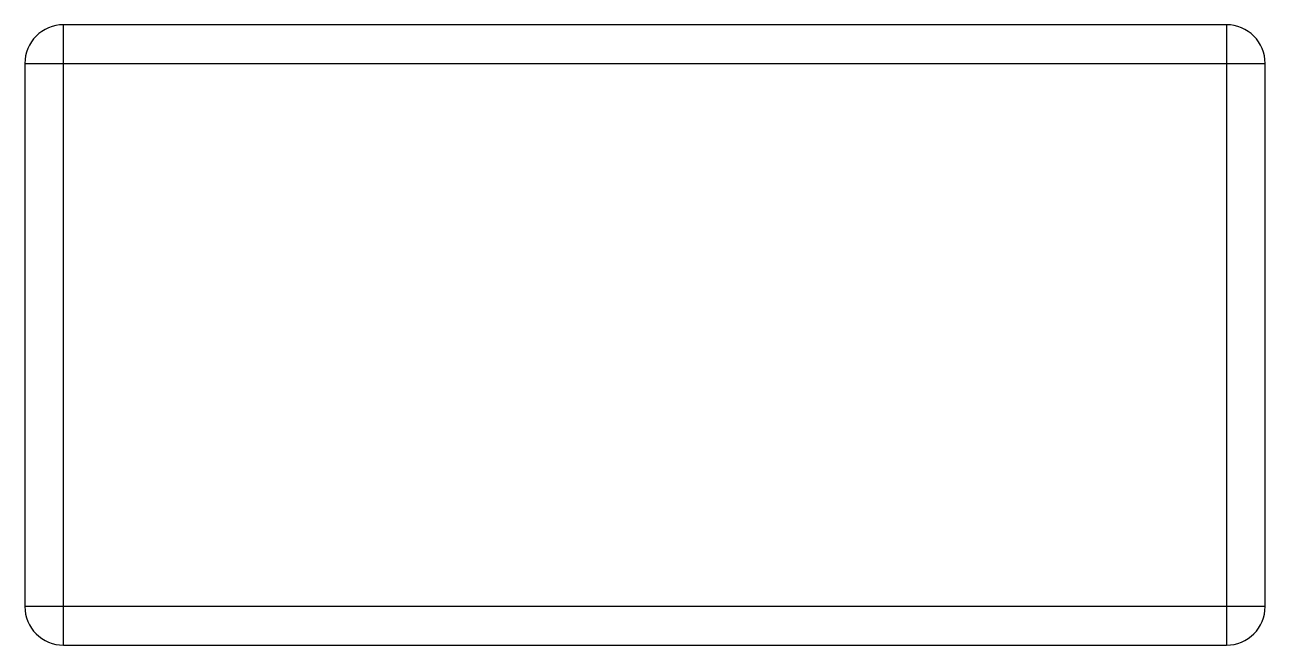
# Model space of a CAD drawing. Header units: inches. Extents: x -190 to 160, y -110 to 38.
# Drawn here: x 56.324 to 57.924, y -37.226 to -36.426 of the extents above; entities that cross this region are included whole.
import ezdxf

# ---------------------------------------------------------------- set-up
doc = ezdxf.new("R2010")
doc.units = ezdxf.units.IN
doc.header["$LTSCALE"] = 1.21
doc.header["$MEASUREMENT"] = 0
doc.layers.get('0').update_dxf_attribs({"linetype": 'CONTINUOUS'})

msp = doc.modelspace()

# ---------------------------------------------------------------- linework, layer by layer
at = {"color": 7, "linetype": 'Continuous'}
for p, q in [((56.3739, -37.2255), (56.3739, -36.4255)), ((57.8739, -36.4255), (56.3739, -36.4255)), ((57.8739, -36.4255), (57.8739, -37.2255)), ((56.3239, -36.4755), (56.3239, -37.1755)), ((56.3239, -36.4755), (57.9239, -36.4755)), ((57.9239, -37.1755), (57.9239, -36.4755)), ((57.9239, -37.1755), (56.3239, -37.1755)), ((56.3739, -37.2255), (57.8739, -37.2255))]:
    msp.add_line(p, q, dxfattribs=at)
for centre, start, end in [((56.3739, -36.4755), 90, 180), ((57.8739, -36.4755), 0, 90), ((56.3739, -37.1755), 180, 270), ((57.8739, -37.1755), 270, 0)]:
    msp.add_arc(centre, 0.05, start, end, dxfattribs=at)

doc.saveas('drawing.dxf')
